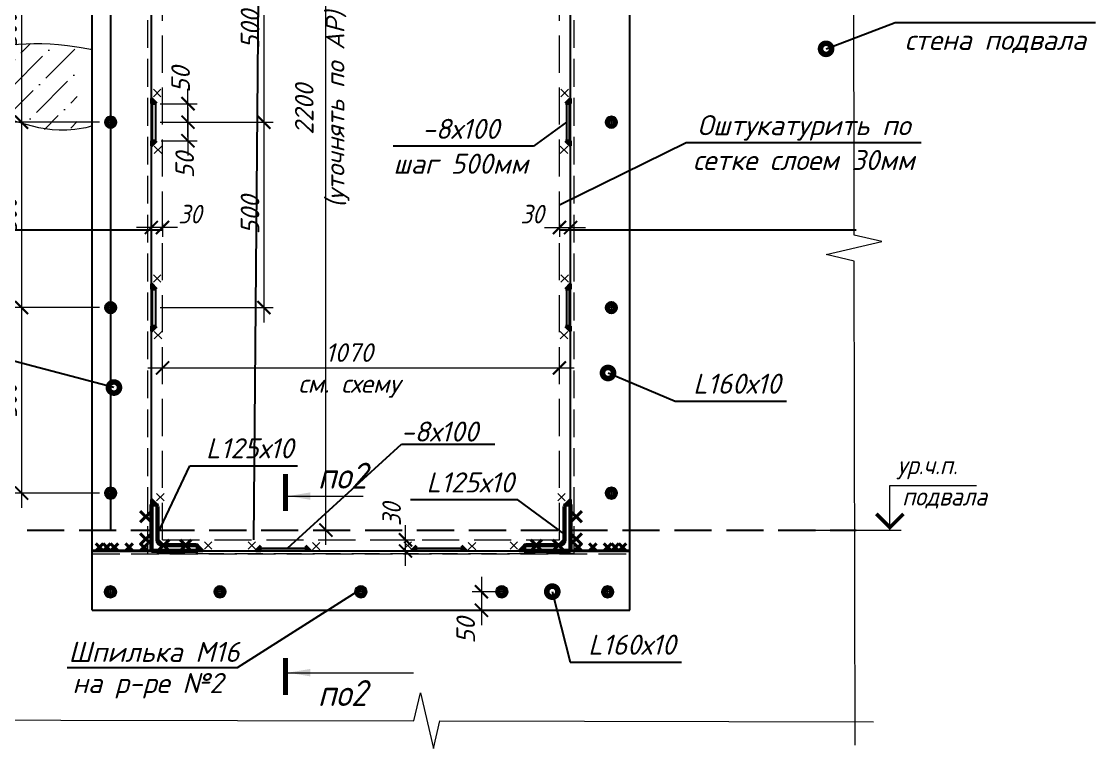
# Model space of a CAD drawing. Header units: millimetres. Extents: x 749182 to 2267578, y 70462 to 311449.
# Drawn here: x 2071783 to 2074679, y 158565 to 160526 of the extents above; entities that cross this region are included whole.
import ezdxf
from ezdxf.enums import TextEntityAlignment as Align

# ---------------------------------------------------------------- set-up
doc = ezdxf.new("R2010")
doc.units = ezdxf.units.MM
doc.linetypes.add('ГОСТ 2.303 4', pattern=[7, 5, -2, 0])
doc.linetypes.add('осеваяX2', pattern=[4, 2.5, -0.5, 0.5, -0.5])
doc.layers.get('Defpoints').update_dxf_attribs({"color": 255})
for name, color, linetype, lineweight in [('1Стены', 252, 'Continuous', 25), ('Оси', 165, 'осеваяX2', 13), ('Размер', 7, 'Continuous', 13), ('размеры', 7, 'Continuous', 9), ('Размеры КР', 164, 'Continuous', 9), ('сварка', 156, 'Continuous', 9), ('Стены', 184, 'Continuous', 40), ('штриховка кирпич', 42, 'Continuous', 5)]:
    doc.layers.add(name, color=color, linetype=linetype, lineweight=lineweight)
doc.layers.add('CS_UNPLOTTED', color=254, linetype='Continuous', plot=False)
doc.layers.add('металл', color=124, linetype='Continuous')
doc.layers.add('Текст', color=7, linetype='Continuous')
doc.styles.add('GOST 2.304_new', font='isocpeur.ttf', dxfattribs={"width": 0.9, "oblique": 15})
doc.styles.add('М2', font='isocpeui.ttf')
doc.dimstyles.new('SPDS', dxfattribs={"dimscale": 25, "dimtxt": 2.5, "dimasz": 1.77, "dimexe": 1.25, "dimexo": 0.625, "dimtad": 1, "dimdec": 0, "dimrnd": 0.001, "dimtxsty": 'GOST 2.304_new', "dimblk": 'ARCHTICK', "dimcen": 2.5, "dimdle": 2, "dimclrt": 256, "dimazin": 2, "dimtfac": 0.75, "dimtdec": 0, "dimtmove": 1, "dimatfit": 3, "dimfxl": 0, "dimtolj": 1, "dimlwd": 9, "dimlwe": 9, "dimarcsym": 0})
doc.dimstyles.new('SPDS 1_20', dxfattribs={"dimscale": 20, "dimtxt": 2.5, "dimasz": 1.77, "dimexe": 1.25, "dimexo": 0.625, "dimtad": 1, "dimdec": 0, "dimrnd": 0.001, "dimtxsty": 'М2', "dimblk": 'ARCHTICK', "dimcen": 2.5, "dimdle": 2, "dimclrt": 256, "dimadec": 0, "dimazin": 2, "dimtfac": 0.75, "dimtdec": 0, "dimtmove": 1, "dimatfit": 3, "dimfxl": 0, "dimtolj": 1, "dimlwd": 9, "dimlwe": 9, "dimarcsym": 0})

# ---------------------------------------------------------------- blocks, each defined once
blk = doc.blocks.new('м16')
at = {"layer": 'металл', "lineweight": 30, "ltscale": 20}
for p, q in [((-11, 6.4), (0, 12.7)), ((-11, -6.4), (-11, 6.4)), ((0, 12.7), (11, 6.4)), ((11, 6.4), (11, -6.4)), ((0, -12.7), (-11, -6.4)), ((11, -6.4), (0, -12.7))]:
    blk.add_line(p, q, dxfattribs=at)
blk.add_circle((0, 0), 15, dxfattribs=at)
for radius, start, end in [(10.4, 0, 180), (10.4, 180, 0), (6.92, 0, 180), (6.92, 180, 0)]:
    blk.add_arc((0, 0), radius, start, end, dxfattribs=at)
at = {"layer": 'металл', "linetype": 'Continuous', "lineweight": 25, "ltscale": 20}
blk.add_arc((0, 0), 8, 255, 165, dxfattribs=at)
at = {"layer": 'Оси', "ltscale": 20}
for p, q in [((17, 0), (-17.3, 0)), ((0, 17.3), (0, -17.3))]:
    blk.add_line(p, q, dxfattribs=at)
blk = doc.blocks.new('_ArchTick')
at = {"color": 0, "linetype": 'ByBlock', "const_width": 0.15}
blk.add_lwpolyline([(-0.5, -0.5), (0.5, 0.5)], dxfattribs=at)
blk = doc.blocks.new('*D1716')
at = {"layer": 'Defpoints', "color": 0, "lineweight": 20, "ltscale": 20, "transparency": 16777216}
for p in [(2072133.3, 159994), (2072163.3, 159994), (2072133.3, 159970.5)]:
    blk.add_point(p, dxfattribs=at)
at = {"layer": 'Размер', "color": 0, "lineweight": 9, "ltscale": 20, "transparency": 16777216}
for p, q in [((2072203.3, 159970.5), (2072093.3, 159970.5)), ((2072133.3, 159981.5), (2072133.3, 159945.5)), ((2072163.3, 159981.5), (2072163.3, 159945.5))]:
    blk.add_line(p, q, dxfattribs=at)
at = {"layer": 'Размер', "color": 0, "lineweight": 9, "ltscale": 20, "transparency": 16777216, "xscale": 35.4, "yscale": 35.4, "zscale": 35.4}
for p, rotation in [((2072133.3, 159970.5), 179.9999999995553), ((2072163.3, 159970.5), 359.9999999995553)]:
    blk.add_blockref('_ArchTick', p, dxfattribs=dict(at, rotation=rotation))
at = {"layer": 'Размер', "ltscale": 20, "transparency": 16777216, "insert": (2072237.2, 160006.6), "char_height": 50, "attachment_point": 5, "style": 'GOST 2.304_new'}
blk.add_mtext('\\A1;30', dxfattribs=at)
blk = doc.blocks.new('свар')
at = {"layer": 'сварка', "color": 0, "linetype": 'Continuous', "ltscale": 10}
for p, q in [((10, 10), (-10, -10)), ((-10, 10), (10, -10))]:
    blk.add_line(p, q, dxfattribs=at)
blk = doc.blocks.new('*D1717')
at = {"layer": 'Defpoints', "color": 0, "lineweight": 20, "ltscale": 20, "transparency": 16777216}
for p in [(2073233.4, 159994), (2073263.4, 159994), (2073263.4, 159970.5)]:
    blk.add_point(p, dxfattribs=at)
at = {"layer": 'Размер', "color": 0, "lineweight": 9, "ltscale": 20, "transparency": 16777216}
for p, q in [((2073193.4, 159970.5), (2073303.4, 159970.5)), ((2073233.4, 159981.5), (2073233.4, 159945.5)), ((2073263.4, 159981.5), (2073263.4, 159945.5))]:
    blk.add_line(p, q, dxfattribs=at)
at = {"layer": 'Размер', "color": 0, "lineweight": 9, "ltscale": 20, "transparency": 16777216, "xscale": 35.4, "yscale": 35.4, "zscale": 35.4, "rotation": 180}
blk.add_blockref('_ArchTick', (2073233.4, 159970.5), dxfattribs=at)
at = {"layer": 'Размер', "color": 0, "lineweight": 9, "ltscale": 20, "transparency": 16777216, "xscale": 35.4, "yscale": 35.4, "zscale": 35.4}
blk.add_blockref('_ArchTick', (2073263.4, 159970.5), dxfattribs=at)
at = {"layer": 'Размер', "ltscale": 20, "transparency": 16777216, "insert": (2073159.6, 160006.6), "char_height": 50, "attachment_point": 5, "style": 'GOST 2.304_new'}
blk.add_mtext('\\A1;30', dxfattribs=at)
blk = doc.blocks.new('*D1708')
at = {"layer": 'Defpoints', "color": 0, "lineweight": 20, "ltscale": 20, "transparency": 16777216}
for p in [(2072144.4, 160754.5), (2072144.4, 160254.5), (2072436.7, 160254.5)]:
    blk.add_point(p, dxfattribs=at)
at = {"layer": 'Размер', "color": 0, "lineweight": 9, "ltscale": 20, "transparency": 16777216}
for p, q in [((2072436.7, 160794.5), (2072436.7, 160214.5)), ((2072156.9, 160754.5), (2072461.7, 160754.5)), ((2072156.9, 160254.5), (2072461.7, 160254.5))]:
    blk.add_line(p, q, dxfattribs=at)
at = {"layer": 'Размер', "color": 0, "lineweight": 9, "ltscale": 20, "transparency": 16777216, "xscale": 35.4, "yscale": 35.4, "zscale": 35.4}
for p, rotation in [((2072436.7, 160754.5), 90), ((2072436.7, 160254.5), 270)]:
    blk.add_blockref('_ArchTick', p, dxfattribs=dict(at, rotation=rotation))
at = {"layer": 'Размер', "ltscale": 20, "transparency": 16777216, "insert": (2072399.2, 160504.5), "char_height": 50, "attachment_point": 5, "rotation": 90, "style": 'М2'}
blk.add_mtext('\\A1;500', dxfattribs=at)
blk = doc.blocks.new('*D1709')
at = {"layer": 'Defpoints', "color": 0, "lineweight": 20, "ltscale": 20, "transparency": 16777216}
for p in [(2072144.4, 160304.5), (2072231.9, 160304.5), (2072156.9, 160254.5)]:
    blk.add_point(p, dxfattribs=at)
at = {"layer": 'Размер', "color": 0, "lineweight": 9, "ltscale": 20, "transparency": 16777216}
for p, q in [((2072231.9, 160214.5), (2072231.9, 160344.5)), ((2072156.9, 160304.5), (2072256.9, 160304.5)), ((2072169.4, 160254.5), (2072256.9, 160254.5))]:
    blk.add_line(p, q, dxfattribs=at)
at = {"layer": 'Размер', "color": 0, "lineweight": 9, "ltscale": 20, "transparency": 16777216, "xscale": 35.4, "yscale": 35.4, "zscale": 35.4}
for p, rotation in [((2072231.9, 160304.5), 90), ((2072231.9, 160254.5), 270)]:
    blk.add_blockref('_ArchTick', p, dxfattribs=dict(at, rotation=rotation))
at = {"layer": 'Размер', "ltscale": 20, "transparency": 16777216, "insert": (2072212.1, 160369.4), "char_height": 50, "attachment_point": 5, "rotation": 90, "style": 'М2'}
blk.add_mtext('\\A1;50', dxfattribs=at)
blk = doc.blocks.new('*D1710')
at = {"layer": 'Defpoints', "color": 0, "lineweight": 20, "ltscale": 20, "transparency": 16777216}
for p in [(2072156.9, 160254.5), (2072147, 160204.4), (2072231.9, 160204.4)]:
    blk.add_point(p, dxfattribs=at)
at = {"layer": 'Размер', "color": 0, "lineweight": 9, "ltscale": 20, "transparency": 16777216}
for p, q in [((2072231.9, 160294.5), (2072231.9, 160164.4)), ((2072169.4, 160254.5), (2072256.9, 160254.5)), ((2072159.5, 160204.4), (2072256.9, 160204.4))]:
    blk.add_line(p, q, dxfattribs=at)
at = {"layer": 'Размер', "color": 0, "lineweight": 9, "ltscale": 20, "transparency": 16777216, "xscale": 35.4, "yscale": 35.4, "zscale": 35.4}
for p, rotation in [((2072231.9, 160254.5), 90), ((2072231.9, 160204.4), 270)]:
    blk.add_blockref('_ArchTick', p, dxfattribs=dict(at, rotation=rotation))
at = {"layer": 'Размер', "ltscale": 20, "transparency": 16777216, "insert": (2072223.1, 160138.6), "char_height": 50, "attachment_point": 5, "rotation": 90, "style": 'М2'}
blk.add_mtext('\\A1;50', dxfattribs=at)
blk = doc.blocks.new('*D1712')
at = {"layer": 'Defpoints', "color": 0, "lineweight": 20, "ltscale": 20, "transparency": 16777216}
for p in [(2072144.4, 160254.5), (2072144.4, 159754.5), (2072436.7, 159754.5)]:
    blk.add_point(p, dxfattribs=at)
at = {"layer": 'Размер', "color": 0, "lineweight": 9, "ltscale": 20, "transparency": 16777216}
for p, q in [((2072436.7, 160294.5), (2072436.7, 159714.5)), ((2072156.9, 160254.5), (2072461.7, 160254.5)), ((2072156.9, 159754.5), (2072461.7, 159754.5))]:
    blk.add_line(p, q, dxfattribs=at)
at = {"layer": 'Размер', "color": 0, "lineweight": 9, "ltscale": 20, "transparency": 16777216, "xscale": 35.4, "yscale": 35.4, "zscale": 35.4}
for p, rotation in [((2072436.7, 160254.5), 90), ((2072436.7, 159754.5), 270)]:
    blk.add_blockref('_ArchTick', p, dxfattribs=dict(at, rotation=rotation))
at = {"layer": 'Размер', "ltscale": 20, "transparency": 16777216, "insert": (2072399.2, 160004.5), "char_height": 50, "attachment_point": 5, "rotation": 90, "style": 'М2'}
blk.add_mtext('\\A1;500', dxfattribs=at)
blk = doc.blocks.new('*D1713')
at = {"layer": 'Defpoints', "color": 0, "lineweight": 20, "ltscale": 20, "transparency": 16777216}
for p in [(2072808.3, 159128.1), (2072818.5, 159128.1), (2072808.3, 159098.1)]:
    blk.add_point(p, dxfattribs=at)
at = {"layer": 'Размер', "color": 0, "lineweight": 9, "ltscale": 20, "transparency": 16777216}
for p, q in [((2072818.5, 159058.1), (2072818.5, 159168.1)), ((2072820.8, 159128.1), (2072843.5, 159128.1)), ((2072820.8, 159098.1), (2072843.5, 159098.1))]:
    blk.add_line(p, q, dxfattribs=at)
at = {"layer": 'Размер', "color": 0, "lineweight": 9, "ltscale": 20, "transparency": 16777216, "xscale": 35.4, "yscale": 35.4, "zscale": 35.4}
for p, rotation in [((2072818.5, 159128.1), 90), ((2072818.5, 159098.1), 270)]:
    blk.add_blockref('_ArchTick', p, dxfattribs=dict(at, rotation=rotation))
at = {"layer": 'Размер', "ltscale": 20, "transparency": 16777216, "insert": (2072781, 159196.4), "char_height": 50, "attachment_point": 5, "rotation": 90, "style": 'GOST 2.304_new'}
blk.add_mtext('\\A1;30', dxfattribs=at)
blk = doc.blocks.new('*D1700')
at = {"layer": 'Defpoints', "color": 0, "lineweight": 20, "ltscale": 20, "transparency": 16777216}
for p in [(2072603.9, 161354.5), (2072617.8, 161354.5), (2072637.8, 159154.5)]:
    blk.add_point(p, dxfattribs=at)
at = {"layer": 'Размер', "color": 0, "lineweight": 9, "ltscale": 20, "transparency": 16777216}
for p, q in [((2072603.9, 159114.5), (2072603.9, 161394.5)), ((2072605.3, 161354.5), (2072578.9, 161354.5)), ((2072625.3, 159154.5), (2072578.9, 159154.5))]:
    blk.add_line(p, q, dxfattribs=at)
at = {"layer": 'Размер', "color": 0, "lineweight": 9, "ltscale": 20, "transparency": 16777216, "xscale": 35.4, "yscale": 35.4, "zscale": 35.4}
for p, rotation in [((2072603.9, 161354.5), 90), ((2072603.9, 159154.5), 270)]:
    blk.add_blockref('_ArchTick', p, dxfattribs=dict(at, rotation=rotation))
at = {"layer": 'Размер', "ltscale": 20, "transparency": 16777216, "insert": (2072593.9, 160289.1), "char_height": 50, "width": 670.583, "attachment_point": 5, "rotation": 90, "style": 'М2'}
blk.add_mtext('\\A1;2200 \\P(уточнять по АР)', dxfattribs=at)
blk = doc.blocks.new('*D1704')
at = {"layer": 'Defpoints', "color": 0, "lineweight": 20, "ltscale": 20, "transparency": 16777216}
for p in [(2072006.1, 160754.5), (2071783.3, 160254.5), (2072006.1, 160254.5)]:
    blk.add_point(p, dxfattribs=at)
at = {"layer": 'размеры', "color": 0, "lineweight": 9, "ltscale": 20, "transparency": 16777216}
for p, q in [((2071783.3, 160794.5), (2071783.3, 160214.5)), ((2071993.6, 160754.5), (2071758.3, 160754.5)), ((2071993.6, 160254.5), (2071758.3, 160254.5))]:
    blk.add_line(p, q, dxfattribs=at)
at = {"layer": 'размеры', "color": 0, "lineweight": 9, "ltscale": 20, "transparency": 16777216, "xscale": 35.4, "yscale": 35.4, "zscale": 35.4}
for p, rotation in [((2071783.3, 160754.5), 90), ((2071783.3, 160254.5), 270)]:
    blk.add_blockref('_ArchTick', p, dxfattribs=dict(at, rotation=rotation))
at = {"layer": 'размеры', "ltscale": 20, "transparency": 16777216, "insert": (2071745.8, 160504.5), "char_height": 50, "attachment_point": 5, "rotation": 90, "style": 'GOST 2.304_new'}
blk.add_mtext('\\A1;500', dxfattribs=at)
blk = doc.blocks.new('*D1705')
at = {"layer": 'Defpoints', "color": 0, "lineweight": 20, "ltscale": 20, "transparency": 16777216}
for p in [(2072006.1, 160254.5), (2071783.3, 159754.5), (2072006.1, 159754.5)]:
    blk.add_point(p, dxfattribs=at)
at = {"layer": 'размеры', "color": 0, "lineweight": 9, "ltscale": 20, "transparency": 16777216}
for p, q in [((2071783.3, 160294.5), (2071783.3, 159714.5)), ((2071993.6, 160254.5), (2071758.3, 160254.5)), ((2071993.6, 159754.5), (2071758.3, 159754.5))]:
    blk.add_line(p, q, dxfattribs=at)
at = {"layer": 'размеры', "color": 0, "lineweight": 9, "ltscale": 20, "transparency": 16777216, "xscale": 35.4, "yscale": 35.4, "zscale": 35.4}
for p, rotation in [((2071783.3, 160254.5), 90), ((2071783.3, 159754.5), 270)]:
    blk.add_blockref('_ArchTick', p, dxfattribs=dict(at, rotation=rotation))
at = {"layer": 'размеры', "ltscale": 20, "transparency": 16777216, "insert": (2071745.8, 160004.5), "char_height": 50, "attachment_point": 5, "rotation": 90, "style": 'GOST 2.304_new'}
blk.add_mtext('\\A1;500', dxfattribs=at)
blk = doc.blocks.new('*D1706')
at = {"layer": 'Defpoints', "color": 0, "lineweight": 20, "ltscale": 20, "transparency": 16777216}
for p in [(2072006.1, 159754.5), (2071783.3, 159254.1), (2072006.1, 159254.1)]:
    blk.add_point(p, dxfattribs=at)
at = {"layer": 'размеры', "color": 0, "lineweight": 9, "ltscale": 20, "transparency": 16777216}
for p, q in [((2071783.3, 159794.5), (2071783.3, 159214.1)), ((2071993.6, 159754.5), (2071758.3, 159754.5)), ((2071993.6, 159254.1), (2071758.3, 159254.1))]:
    blk.add_line(p, q, dxfattribs=at)
at = {"layer": 'размеры', "color": 0, "lineweight": 9, "ltscale": 20, "transparency": 16777216, "xscale": 35.4, "yscale": 35.4, "zscale": 35.4}
for p, rotation in [((2071783.3, 159754.5), 90), ((2071783.3, 159254.1), 270)]:
    blk.add_blockref('_ArchTick', p, dxfattribs=dict(at, rotation=rotation))
at = {"layer": 'размеры', "ltscale": 20, "transparency": 16777216, "insert": (2071745.8, 159504.3), "char_height": 50, "attachment_point": 5, "rotation": 90, "style": 'GOST 2.304_new'}
blk.add_mtext('\\A1;500', dxfattribs=at)
blk = doc.blocks.new('*D1718')
at = {"layer": 'Defpoints', "color": 0, "lineweight": 20, "ltscale": 20, "transparency": 16777216}
for p in [(2073097.7, 158988.1), (2073023, 158938.1), (2073107.9, 158938.1)]:
    blk.add_point(p, dxfattribs=at)
at = {"layer": 'Размер', "color": 0, "lineweight": 9, "ltscale": 20, "transparency": 16777216}
for p, q in [((2073023, 159028.1), (2073023, 158898.1)), ((2073085.2, 158988.1), (2072998, 158988.1)), ((2073095.4, 158938.1), (2072998, 158938.1))]:
    blk.add_line(p, q, dxfattribs=at)
at = {"layer": 'Размер', "color": 0, "lineweight": 9, "ltscale": 20, "transparency": 16777216, "xscale": 35.4, "yscale": 35.4, "zscale": 35.4}
for p, rotation in [((2073023, 158988.1), 90), ((2073023, 158938.1), 270)]:
    blk.add_blockref('_ArchTick', p, dxfattribs=dict(at, rotation=rotation))
at = {"layer": 'Размер', "ltscale": 20, "transparency": 16777216, "insert": (2072980.7, 158883.5), "char_height": 50, "attachment_point": 5, "rotation": 90, "style": 'М2'}
blk.add_mtext('\\A1;50', dxfattribs=at)
blk = doc.blocks.new('*D1695')
at = {"layer": 'Defpoints', "color": 0, "lineweight": 20, "transparency": 16777216}
for p in [(2072163.3, 159581.9), (2073233.4, 159591.8), (2073233.4, 159561.5)]:
    blk.add_point(p, dxfattribs=at)
at = {"layer": 'Размеры КР', "color": 0, "lineweight": 9, "transparency": 16777216}
for p, q in [((2072163.3, 159594.4), (2072163.3, 159616.8)), ((2073233.4, 159574), (2073233.4, 159616.8)), ((2072123.3, 159591.8), (2073273.4, 159591.8))]:
    blk.add_line(p, q, dxfattribs=at)
at = {"layer": 'Размеры КР', "color": 0, "lineweight": 9, "transparency": 16777216, "xscale": 35.4, "yscale": 35.4, "zscale": 35.4, "rotation": 180}
blk.add_blockref('_ArchTick', (2072163.3, 159591.8), dxfattribs=at)
at = {"layer": 'Размеры КР', "color": 0, "lineweight": 9, "transparency": 16777216, "xscale": 35.4, "yscale": 35.4, "zscale": 35.4}
blk.add_blockref('_ArchTick', (2073233.4, 159591.8), dxfattribs=at)
at = {"layer": 'Размеры КР', "lineweight": 20, "transparency": 16777216, "insert": (2072666.4, 159584.7), "char_height": 50, "attachment_point": 5, "style": 'М2'}
blk.add_mtext('\\A1;1070\\Pсм. схему', dxfattribs=at)

msp = doc.modelspace()

# ---------------------------------------------------------------- hatches: boundary and pattern name
at = {"layer": 'Стены', "linetype": 'Continuous', "ltscale": 5}
for points in [[(2072133.3484, 160304.5898), (2072133.3484, 160318.2333), (2072146.9918, 160304.5898)], [(2073263.3582, 160304.5898), (2073263.3582, 160318.2333), (2073249.7148, 160304.5898)], [(2072133.3484, 160204.3942), (2072133.3484, 160190.7508), (2072146.9918, 160204.3942)], [(2073263.3582, 160204.3942), (2073263.3582, 160190.7508), (2073249.7148, 160204.3942)], [(2072133.3484, 159804.5898), (2072133.3484, 159818.2333), (2072146.9918, 159804.5898)], [(2073263.3582, 159804.5898), (2073263.3582, 159818.2333), (2073249.7148, 159804.5898)], [(2072133.3484, 159704.3942), (2072133.3484, 159690.7508), (2072146.9918, 159704.3942)], [(2073263.3582, 159704.3942), (2073263.3582, 159690.7508), (2073249.7148, 159704.3942)], [(2072133.3386, 159223.0805), (2072133.3386, 159236.7239), (2072146.982, 159223.0805)], [(2073263.3582, 159223.0706), (2073263.3582, 159236.7141), (2073249.7148, 159223.0706)], [(2072258.3386, 159098.0805), (2072258.3386, 159111.7239), (2072271.982, 159098.0805)], [(2072428.2555, 159098.0706), (2072414.6121, 159098.0706), (2072428.2555, 159111.7141)], [(2072548.9425, 159098.0706), (2072562.586, 159098.0706), (2072548.9425, 159111.7141)], [(2072848.2555, 159098.0706), (2072834.6121, 159098.0706), (2072848.2555, 159111.7141)], [(2072968.9425, 159098.0706), (2072982.586, 159098.0706), (2072968.9425, 159111.7141)], [(2073138.3484, 159098.0706), (2073138.3484, 159111.7141), (2073124.705, 159098.0706)]]:
    msp.add_hatch(color=256, dxfattribs=at).paths.add_polyline_path(points, flags=0)
at = {"layer": 'штриховка кирпич', "ltscale": 20}
h = msp.add_hatch(dxfattribs=at)
h.set_pattern_fill('ANSI36', color=256, scale=15)
h.set_pattern_definition([(45, (-39860977.59, -1277312.39), (25.25697034, 92.60889125), [119.0625, -23.8125, 0, -23.8125])])
edge = h.paths.add_edge_path()
edge.add_spline(control_points=[(2071933.3484, 160449.9705), (2071922.1723, 160453.1282), (2071803.0856, 160481.8607), (2071712.2099, 160457.6636), (2071629.9206, 160435.7528)], knot_values=[0, 0, 0, 0, 28.268924197, 299.190779204, 299.190779204, 299.190779204, 299.190779204], degree=3, periodic=0)
edge.add_spline(control_points=[(2071629.9206, 160435.7528), (2071564.9894, 160369.7919), (2071532.3711, 160256.4876), (2071727.6682, 160303.6164), (2071828.0572, 160210.7526), (2071927.1017, 160242.0328), (2071933.3484, 160244.3174)], knot_values=[624.98540237, 624.98540237, 624.98540237, 624.98540237, 809.346712456, 941.672141688, 1203.71855065, 1221.227201709, 1221.227201709, 1221.227201709, 1221.227201709], degree=3, periodic=0)
edge.add_line((2071933.3484, 160244.3174), (2071933.3484, 160449.9705))

# ---------------------------------------------------------------- linework, layer by layer
at = {"layer": '1Стены', "linetype": 'ГОСТ 2.303 4', "lineweight": 13, "ltscale": 15}
for p, q in [((2072123.3484, 159090.0706), (2072123.3484, 161420.0805)), ((2073273.3582, 159090.0706), (2073273.3582, 161420.0805)), ((2071973.3484, 159090.0706), (2073423.3582, 159090.0706)), ((2073273.3582, 159090.0706), (2072123.3484, 159090.0706))]:
    msp.add_line(p, q, dxfattribs=at)
at = {"layer": '1Стены', "linetype": 'ГОСТ 2.303 4', "lineweight": 13, "ltscale": 20}
for p, q in [((2072163.3484, 159128.0706), (2072163.3484, 161354.5019)), ((2073233.3582, 159128.0706), (2073233.3582, 161354.5019)), ((2072163.3484, 159128.0706), (2073233.3582, 159128.0706))]:
    msp.add_line(p, q, dxfattribs=at)
at = {"layer": '1Стены', "color": 6, "linetype": 'ГОСТ 2.303 4', "ltscale": 20}
for p, q in [((2071518.2818, 159154.5019), (2072133.3386, 159154.5019)), ((2072149.3386, 159154.5019), (2073247.3582, 159154.5019)), ((2073263.3582, 159154.5019), (2074027.2555, 159154.5019)), ((2074028.6182, 159154.5019), (2074033.4117, 159154.5019))]:
    msp.add_line(p, q, dxfattribs=at)
at = {"layer": 'CS_UNPLOTTED', "ltscale": 20}
msp.add_line((2072023.3484, 162066.3502), (2072023.3484, 159151.3343), dxfattribs=at)
at = {"layer": 'CS_UNPLOTTED', "ltscale": 100}
for p, q in [((2072428.3533, 161354.5019), (2072408.3533, 159128.0706)), ((2071519.4326, 159964.492), (2072163.3484, 159964.492)), ((2073233.3582, 159964.492), (2074026.1047, 159964.492)), ((2074027.4674, 159964.492), (2074033.4117, 159964.492))]:
    msp.add_line(p, q, dxfattribs=at)
at = {"layer": 'металл', "color": 0, "ltscale": 20}
for p, q in [((2071973.3484, 158938.0706), (2071973.3484, 161624.5019)), ((2073423.3582, 158938.0706), (2073423.3582, 161624.5019)), ((2072133.3484, 159223.0805), (2072133.3484, 161370.0805)), ((2073263.3582, 159100.0706), (2073263.3582, 161370.0805)), ((2072133.3484, 159098.0706), (2071973.3484, 159098.0706)), ((2072133.3484, 159098.0706), (2071973.3484, 159098.0706)), ((2071973.3484, 159098.0706), (2073423.3582, 159098.0706)), ((2073263.3582, 159098.0706), (2073423.3582, 159098.0706)), ((2073263.3582, 159098.0706), (2073423.3582, 159098.0706)), ((2071973.3484, 158938.0706), (2073423.3582, 158938.0706))]:
    msp.add_line(p, q, dxfattribs=at)
at = {"layer": 'металл', "color": 0, "linetype": 'Continuous', "lineweight": 60, "ltscale": 20, "extrusion": (0, 0, -1)}
for p, q in [((2072133.3386, 159223.0805), (2072133.3386, 159098.0805)), ((2072144.7386, 159223.0805), (2072133.3386, 159223.0805)), ((2072149.3386, 159128.0805), (2072149.3386, 159218.4805)), ((2072253.7386, 159114.0805), (2072163.3386, 159114.0805)), ((2072133.3386, 159098.0805), (2072258.3386, 159098.0805)), ((2072258.3386, 159098.0805), (2072258.3386, 159109.4805))]:
    msp.add_line(p, q, dxfattribs=at)
at = {"layer": 'металл', "color": 0, "linetype": 'Continuous', "lineweight": 60, "ltscale": 20}
for p, q in [((2073247.3582, 159128.0706), (2073247.3582, 159218.4706)), ((2073251.9582, 159223.0706), (2073263.3582, 159223.0706)), ((2073263.3582, 159223.0706), (2073263.3582, 159098.0706)), ((2073142.9582, 159114.0706), (2073233.3582, 159114.0706)), ((2073138.3582, 159098.0706), (2073138.3582, 159109.4706)), ((2073263.3582, 159098.0706), (2073138.3582, 159098.0706))]:
    msp.add_line(p, q, dxfattribs=at)
at = {"layer": 'металл', "ltscale": 20}
for points in [[(2072136.3575, 160304.492), (2072144.3575, 160304.492), (2072144.3575, 160204.492), (2072136.3575, 160204.492)], [(2073260.3492, 160304.492), (2073252.3492, 160304.492), (2073252.3492, 160204.492), (2073260.3492, 160204.492)], [(2072136.3575, 159804.492), (2072144.3575, 159804.492), (2072144.3575, 159704.492), (2072136.3575, 159704.492)], [(2073260.3492, 159804.492), (2073252.3492, 159804.492), (2073252.3492, 159704.492), (2073260.3492, 159704.492)], [(2072428.3533, 159098.0706), (2072428.3533, 159106.0706), (2072548.3533, 159106.0706), (2072548.3533, 159098.0706)], [(2072848.3533, 159098.0706), (2072848.3533, 159106.0706), (2072968.3533, 159106.0706), (2072968.3533, 159098.0706)]]:
    msp.add_lwpolyline(points, close=True, dxfattribs=at)
at = {"layer": 'металл', "linetype": 'Continuous', "lineweight": 60, "ltscale": 20, "extrusion": (0, 0, -1)}
for centre, radius, start, end in [((-2072144.7386, 159218.4805), 4.6, 90, 180), ((-2072163.3386, 159128.0805), 14, 270, 0), ((-2072253.7386, 159109.4805), 4.6, 90, 180)]:
    msp.add_arc(centre, radius, start, end, dxfattribs=at)
at = {"layer": 'металл', "linetype": 'Continuous', "lineweight": 60, "ltscale": 20}
for centre, radius, start, end in [((2073251.9582, 159218.4706), 4.6, 90, 180), ((2073142.9582, 159109.4706), 4.6, 90, 180), ((2073233.3582, 159128.0706), 14, 270, 0)]:
    msp.add_arc(centre, radius, start, end, dxfattribs=at)
at = {"layer": 'Размер', "linetype": 'Continuous', "ltscale": 20}
for p, q in [((2074124.3671, 159154.5019), (2074124.3671, 159274.5019)), ((2074124.3671, 159274.5019), (2074357.9921, 159274.5019)), ((2072501.9146, 159246.1546), (2072703.9295, 159246.1546)), ((2073914.9447, 159154.5019), (2074154.3671, 159154.5019)), ((2072501.9146, 158769.8705), (2072840.3403, 158769.8705))]:
    msp.add_line(p, q, dxfattribs=at)
for points, const_width in [([(2072494.9146, 159306.1546), (2072494.9146, 159206.1546)], 14), ([(2074087.9026, 159198.0374), (2074124.3671, 159161.573), (2074160.8315, 159198.0374)], 10), ([(2072494.9146, 158709.8705), (2072494.9146, 158809.8705)], 14)]:
    msp.add_lwpolyline(points, dxfattribs=dict(at, const_width=const_width))
for points in [[(2072501.9146, 159246.1546), (2072562.0046, 159256.2102), (2072562.0046, 159236.099)], [(2072501.9146, 158769.8705), (2072562.0046, 158779.9261), (2072562.0046, 158759.8149)]]:
    msp.add_solid(points, dxfattribs=at)
at = {"layer": 'Стены', "color": 0, "linetype": 'Continuous', "ltscale": 5}
for p, q in [((2072133.3484, 160304.5898), (2072133.3484, 160318.2333)), ((2072133.3484, 160318.2333), (2072146.9918, 160304.5898)), ((2072146.9918, 160304.5898), (2072133.3484, 160304.5898)), ((2073263.3582, 160318.2333), (2073249.7148, 160304.5898)), ((2073249.7148, 160304.5898), (2073263.3582, 160304.5898)), ((2073263.3582, 160304.5898), (2073263.3582, 160318.2333)), ((2072133.3484, 160204.3942), (2072133.3484, 160190.7508)), ((2072133.3484, 160190.7508), (2072146.9918, 160204.3942)), ((2072146.9918, 160204.3942), (2072133.3484, 160204.3942)), ((2073263.3582, 160190.7508), (2073249.7148, 160204.3942)), ((2073249.7148, 160204.3942), (2073263.3582, 160204.3942)), ((2073263.3582, 160204.3942), (2073263.3582, 160190.7508)), ((2072133.3484, 159804.5898), (2072133.3484, 159818.2333)), ((2072133.3484, 159818.2333), (2072146.9918, 159804.5898)), ((2073263.3582, 159818.2333), (2073249.7148, 159804.5898)), ((2073263.3582, 159804.5898), (2073263.3582, 159818.2333)), ((2072146.9918, 159804.5898), (2072133.3484, 159804.5898)), ((2073249.7148, 159804.5898), (2073263.3582, 159804.5898)), ((2072133.3484, 159704.3942), (2072133.3484, 159690.7508)), ((2072133.3484, 159690.7508), (2072146.9918, 159704.3942)), ((2072146.9918, 159704.3942), (2072133.3484, 159704.3942)), ((2073263.3582, 159690.7508), (2073249.7148, 159704.3942)), ((2073249.7148, 159704.3942), (2073263.3582, 159704.3942)), ((2073263.3582, 159704.3942), (2073263.3582, 159690.7508)), ((2072133.3386, 159223.0805), (2072133.3386, 159236.7239)), ((2072133.3386, 159236.7239), (2072146.982, 159223.0805)), ((2073263.3582, 159236.7141), (2073249.7148, 159223.0706)), ((2073263.3582, 159223.0706), (2073263.3582, 159236.7141)), ((2072146.982, 159223.0805), (2072133.3386, 159223.0805)), ((2073249.7148, 159223.0706), (2073263.3582, 159223.0706)), ((2072258.3386, 159098.0805), (2072258.3386, 159111.7239)), ((2072258.3386, 159111.7239), (2072271.982, 159098.0805)), ((2072271.982, 159098.0805), (2072258.3386, 159098.0805)), ((2072414.6121, 159098.0706), (2072428.2555, 159111.7141)), ((2072428.2555, 159098.0706), (2072414.6121, 159098.0706)), ((2072562.586, 159098.0706), (2072548.9425, 159111.7141)), ((2072834.6121, 159098.0706), (2072848.2555, 159111.7141)), ((2072982.586, 159098.0706), (2072968.9425, 159111.7141)), ((2073138.3484, 159111.7141), (2073124.705, 159098.0706)), ((2073124.705, 159098.0706), (2073138.3484, 159098.0706)), ((2073138.3484, 159098.0706), (2073138.3484, 159111.7141))]:
    msp.add_line(p, q, dxfattribs=at)
at = {"layer": 'Стены', "color": 0, "linetype": 'Continuous', "ltscale": 15}
for p, q in [((2072133.3287, 159205.5805), (2072103.3287, 159175.5805)), ((2072133.3287, 159175.5805), (2072103.3287, 159205.5805)), ((2072133.3287, 159223.0805), (2072133.3287, 159098.0805)), ((2073263.3681, 159223.0706), (2073263.3681, 159098.0706)), ((2073263.3681, 159205.5706), (2073293.3681, 159175.5706)), ((2073263.3681, 159175.5706), (2073293.3681, 159205.5706)), ((2072133.3287, 159145.5805), (2072103.3287, 159115.5805)), ((2072133.3287, 159115.5805), (2072103.3287, 159145.5805)), ((2073263.3681, 159145.5706), (2073293.3681, 159115.5706)), ((2073263.3681, 159115.5706), (2073293.3681, 159145.5706)), ((2072180.8336, 159098.0744), (2072150.8313, 159128.072)), ((2072150.8336, 159098.072), (2072180.8313, 159128.0744)), ((2072240.8336, 159098.0791), (2072210.8313, 159128.0767)), ((2072210.8336, 159098.0767), (2072240.8313, 159128.0791)), ((2073185.8533, 159098.0645), (2073155.851, 159128.0622)), ((2073155.8533, 159098.0622), (2073185.851, 159128.0645)), ((2073245.8533, 159098.0693), (2073215.851, 159128.0669)), ((2073215.8533, 159098.0669), (2073245.851, 159128.0693)), ((2072258.3386, 159098.0805), (2072133.3287, 159098.0706)), ((2073263.3582, 159098.0706), (2073138.3484, 159098.0608))]:
    msp.add_line(p, q, dxfattribs=at)
at = {"layer": 'Стены', "color": 0, "linetype": 'Continuous', "ltscale": 10}
for p, q in [((2071983.3484, 159098.0706), (2072003.3484, 159118.0706)), ((2072003.3484, 159098.0706), (2071983.3484, 159118.0706)), ((2072023.3484, 159098.0706), (2072003.3484, 159118.0706)), ((2072003.3484, 159098.0706), (2072023.3484, 159118.0706)), ((2072023.3484, 159098.0706), (2072043.3484, 159118.0706)), ((2072043.3484, 159098.0706), (2072023.3484, 159118.0706)), ((2072063.3484, 159098.0706), (2072083.3484, 159118.0706)), ((2072083.3484, 159098.0706), (2072063.3484, 159118.0706)), ((2072103.3484, 159098.0706), (2072123.3484, 159118.0706)), ((2072123.3484, 159098.0706), (2072103.3484, 159118.0706)), ((2073273.3582, 159098.0706), (2073293.3582, 159118.0706)), ((2073293.3582, 159098.0706), (2073273.3582, 159118.0706)), ((2073293.3582, 159098.0706), (2073273.3582, 159118.0706)), ((2073273.3582, 159098.0706), (2073293.3582, 159118.0706)), ((2073313.3582, 159098.0706), (2073333.3582, 159118.0706)), ((2073333.3582, 159098.0706), (2073313.3582, 159118.0706)), ((2073333.3582, 159098.0706), (2073313.3582, 159118.0706)), ((2073313.3582, 159098.0706), (2073333.3582, 159118.0706)), ((2073353.3582, 159098.0706), (2073373.3582, 159118.0706)), ((2073373.3582, 159098.0706), (2073353.3582, 159118.0706)), ((2073373.3582, 159098.0706), (2073353.3582, 159118.0706)), ((2073353.3582, 159098.0706), (2073373.3582, 159118.0706)), ((2073393.3582, 159098.0706), (2073373.3582, 159118.0706)), ((2073373.3582, 159098.0706), (2073393.3582, 159118.0706)), ((2073373.3582, 159098.0706), (2073393.3582, 159118.0706)), ((2073393.3582, 159098.0706), (2073373.3582, 159118.0706)), ((2073393.3582, 159098.0706), (2073413.3582, 159118.0706)), ((2073413.3582, 159098.0706), (2073393.3582, 159118.0706)), ((2073413.3582, 159098.0706), (2073393.3582, 159118.0706)), ((2073393.3582, 159098.0706), (2073413.3582, 159118.0706)), ((2071973.3484, 159098.0706), (2072133.3484, 159098.0706)), ((2073263.3582, 159098.0706), (2073423.3582, 159098.0706)), ((2073423.3582, 159098.0706), (2073263.3582, 159098.0706))]:
    msp.add_line(p, q, dxfattribs=at)
at = {"layer": 'Текст', "ltscale": 20}
for p, q in [((2073952.2368, 160452.4016), (2074138.7492, 160523.5676)), ((2074138.7492, 160523.5676), (2074678.6742, 160523.5676)), ((2073252.3492, 160254.492), (2073163.6779, 160189.5894)), ((2073163.6779, 160189.5894), (2072785.0497, 160189.5894)), ((2073233.3582, 160031.6541), (2073575.4693, 160199.4985)), ((2073575.4693, 160199.4985), (2074208.9493, 160199.4985)), ((2072032.3251, 159538.8738), (2071693.8162, 159628.4156)), ((2073364.3815, 159578.1968), (2073545.1448, 159502.2666)), ((2073545.1448, 159502.2666), (2073845.7148, 159502.2666)), ((2072500.5798, 159106.0706), (2072807.5796, 159386.1325)), ((2072807.5796, 159386.1325), (2073058.9853, 159386.1325)), ((2072149.3484, 159143.2706), (2072237.305, 159328.0313)), ((2072237.305, 159328.0313), (2072526.94, 159328.0313)), ((2073121.2732, 159236.054), (2072831.6382, 159236.054)), ((2073247.3582, 159143.2706), (2073121.2732, 159236.054)), ((2072365.8208, 158784.1543), (2072698.0402, 158994.9886)), ((2073214.1079, 158988.4237), (2073262.1143, 158798.2859)), ((2073262.1143, 158798.2859), (2073562.6843, 158798.2859)), ((2071906.0858, 158784.1543), (2072365.8208, 158784.1543))]:
    msp.add_line(p, q, dxfattribs=at)
at = {"layer": 'Текст', "ltscale": 20, "const_width": 30}
for points in [[(2073959.7368, 160452.4016, 1), (2073944.7368, 160452.4016, 1)], [(2073371.8815, 159578.1968, 1), (2073356.8815, 159578.1968, 1)], [(2072039.8251, 159538.8738, 1), (2072024.8251, 159538.8738, 1)], [(2073221.6079, 158988.4237, 1), (2073206.6079, 158988.4237, 1)]]:
    msp.add_lwpolyline(points, format="xyb", close=True, dxfattribs=at)
at = {"layer": 'штриховка кирпич', "linetype": 'Continuous', "ltscale": 20}
for points in [[(2074030.4652, 158574.7737), (2074027.7064, 159880.0971), (2073952.6816, 159897.4905), (2074102.6317, 159932.7036), (2074027.6069, 159950.097), (2074024.848, 162272.026)], [(2071413.212, 158642.5143), (2072841.155, 158640.3661), (2072858.7615, 158715.3412), (2072893.5484, 158565.2916), (2072911.1549, 158640.2666), (2074080.4018, 158637.5078)]]:
    msp.add_lwpolyline(points, dxfattribs=at)
at = {"layer": 'штриховка кирпич', "ltscale": 20}
for points, knots in [([(2071589.9206, 160435.7528), (2071712.2099, 160457.6636), (2071803.0856, 160481.8607), (2071962.1723, 160453.1282), (2071973.3484, 160449.9705)], [0, 0, 0, 0, 270.921855007, 299.190779204, 299.190779204, 299.190779204, 299.190779204]), ([(2071973.3484, 160244.3174), (2071967.1017, 160242.0328), (2071828.0572, 160210.7526), (2071727.6682, 160303.6164), (2071492.3711, 160256.4876), (2071524.9894, 160369.7919), (2071589.9206, 160435.7528)], [624.98540237, 624.98540237, 624.98540237, 624.98540237, 642.494053429, 904.540462392, 1036.865891624, 1221.227201709, 1221.227201709, 1221.227201709, 1221.227201709])]:
    msp.add_open_spline(points, degree=3, knots=knots, dxfattribs=at)

# ---------------------------------------------------------------- block references
at = {"layer": 'Размер', "color": 0, "xscale": -1}
for p, rotation in [((2072149.1038, 160333.2225), 89.99999999762781), ((2072151.1074, 160180.3484), 89.99999999762781), ((2072149.1038, 159833.2225), 89.99999999762781), ((2072149.1038, 159833.2225), 89.99999999762781), ((2072151.1074, 159680.3484), 89.99999999762781), ((2072157.5129, 159243.2941), 89.99999999762781), ((2072286.3849, 159112.8096), 180)]:
    msp.add_blockref('свар', p, dxfattribs=dict(at, rotation=rotation))
at = {"layer": 'Размер', "color": 0}
for p, rotation in [((2073247.6029, 160333.2225), 270.0000000023722), ((2073245.5992, 160180.3484), 270.0000000023722), ((2073247.6029, 159833.2225), 270.0000000023722), ((2073247.6029, 159833.2225), 270.0000000023722), ((2073245.5992, 159680.3484), 270.0000000023722), ((2073239.1839, 159243.2843), 270.0000000023722), ((2072404.2096, 159112.8206), 180), ((2072577.5751, 159110.8169), 180), ((2072824.2096, 159112.8206), 180), ((2072997.5751, 159110.8169), 180), ((2073110.302, 159112.7998), 180)]:
    msp.add_blockref('свар', p, dxfattribs=dict(at, rotation=rotation))
at = {"layer": 'Размер', "xscale": -1, "rotation": 89.99999999988889}
for p in [(2072023.3484, 160254.492), (2072023.3484, 159754.492), (2072023.3484, 159254.0706), (2072022.9009, 158987.8981)]:
    msp.add_blockref('м16', p, dxfattribs=at)
at = {"layer": 'Размер', "rotation": 270.0000000001111}
for p in [(2073373.3582, 160254.492), (2073373.3582, 159754.492), (2073373.3582, 159254.0706), (2073363.3558, 158987.8981)]:
    msp.add_blockref('м16', p, dxfattribs=at)
at = {"layer": 'Размер'}
for p in [(2072318.1781, 158988.0706), (2072698.0402, 158988.0706), (2073078.0941, 158988.0706)]:
    msp.add_blockref('м16', p, dxfattribs=at)

# ---------------------------------------------------------------- texts
at = {"layer": 'Размер', "linetype": 'Continuous', "ltscale": 20, "style": 'GOST 2.304_new', "oblique": 15, "width": 0.9}
for p in [(2072581.9146, 159266.1546), (2072581.9146, 158679.8705)]:
    msp.add_text('по2', height=70, dxfattribs=at).set_placement(p)
for s, p in [('ур.ч.п.', (2074144.0473, 159355.0191)), ('подвала', (2074157.2469, 159270.59))]:
    msp.add_text(s, height=50, dxfattribs=at).set_placement(p, align=Align.TOP_LEFT)
at = {"layer": 'Текст', "ltscale": 20, "style": 'М2'}
for s, p in [('стена подвала', (2074408.7117, 160503.5676)), ('шаг 500мм', (2072967.2229, 160169.5894)), ('сетке слоем 30мм', (2073892.2093, 160179.4985)), ('на р-ре №2', (2072123.4952, 158768.9678))]:
    msp.add_text(s, height=54, dxfattribs=at).set_placement(p, align=Align.TOP_CENTER)
for s, p in [('Оштукатурить по', (2073892.2093, 160219.4985)), ('-8х100', (2072967.2229, 160209.5894)), ('L160х10', (2073711.8323, 159522.2666)), ('-8х100', (2072910.0012, 159393.197)), ('L125х10', (2072398.525, 159348.0313)), ('L125х10', (2072992.8582, 159256.054)), ('Шпилька М16', (2072140.2496, 158798.9365)), ('L160х10', (2073428.8018, 158818.2859))]:
    msp.add_text(s, height=54, dxfattribs=at).set_placement(p, align=Align.CENTER)

# ---------------------------------------------------------------- dimensions: what is measured, and where the dimension line sits
at = {"layer": 'Размер', "ltscale": 20}
dim = msp.add_linear_dim(base=(2072603.8878, 161354.5019), p1=(2072637.7945, 159154.5019), p2=(2072617.7945, 161354.5019), angle=90, text='<> \\P(уточнять по АР)', dimstyle='SPDS 1_20', override={"dimtxsty": 'М2'}, dxfattribs=at)
dim.commit()
dim.dimension.update_dxf_attribs({"geometry": '*D1700', "text_midpoint": (2072683.0838, 160289.0643), "dimtype": 160})
for base, p1, p2, picture, middle in [((2072436.719, 160254.492), (2072144.3575, 160754.492), (2072144.3575, 160254.492), '*D1708', (2072399.219, 160504.492)), ((2072436.719, 159754.492), (2072144.3575, 160254.492), (2072144.3575, 159754.492), '*D1712', (2072399.219, 160004.492))]:
    dim = msp.add_linear_dim(base=base, p1=p1, p2=p2, angle=90, dimstyle='SPDS', override={"dimscale": 20, "dimtxsty": 'М2', "dimfxl": 1.25, "dimtfill": 0, "dimarcsym": 1}, dxfattribs=at)
    dim.commit()
    dim.dimension.update_dxf_attribs({"geometry": picture, "text_midpoint": middle})
for base, p1, p2, angle, override, picture, middle, dimtype in [((2072231.9029, 160304.492), (2072156.8575, 160254.492), (2072144.3575, 160304.492), 90, {"dimscale": 20, "dimtxsty": 'М2', "dimfxl": 1.25, "dimtfill": 0, "dimarcsym": 1}, '*D1709', (2072249.6015, 160369.4026), 160), ((2072231.9029, 160204.3942), (2072156.8575, 160254.492), (2072146.9918, 160204.3942), 90, {"dimscale": 20, "dimtxsty": 'М2', "dimfxl": 1.25, "dimtfill": 0, "dimarcsym": 1}, '*D1710', (2072260.5592, 160138.5897), 160), ((2072133.3484, 159970.4657), (2072163.3484, 159994.0485), (2072133.3484, 159994.0485), 180, {"dimscale": 20, "dimfxl": 1.25, "dimtfill": 0, "dimarcsym": 1}, '*D1716', (2072237.1553, 159969.0784), 161), ((2073263.3582, 159970.4657), (2073233.3582, 159994.0485), (2073263.3582, 159994.0485), 0, {"dimscale": 20, "dimfxl": 1.25, "dimtfill": 0, "dimarcsym": 1}, '*D1717', (2073159.5514, 159969.0784), 161), ((2072818.5168, 159128.0706), (2072808.3484, 159098.0706), (2072808.3484, 159128.0706), 90, {"dimscale": 20, "dimfxl": 1.25, "dimtfill": 0, "dimarcsym": 1}, '*D1713', (2072818.5168, 159196.3909), 161), ((2073022.9734, 158938.0706), (2073097.7297, 158988.0706), (2073107.863, 158938.0706), 90, {"dimscale": 20, "dimtxsty": 'М2', "dimfxl": 1.25, "dimtfill": 0, "dimarcsym": 1}, '*D1718', (2073018.1983, 158883.5073), 160)]:
    dim = msp.add_linear_dim(base=base, p1=p1, p2=p2, angle=angle, dimstyle='SPDS', override=override, dxfattribs=at)
    dim.commit()
    dim.dimension.update_dxf_attribs({"geometry": picture, "text_midpoint": middle, "dimtype": dimtype})
at = {"layer": 'размеры', "ltscale": 20}
for base, p1, p2, picture, middle in [((2071783.3173, 160254.492), (2072006.0627, 160754.492), (2072006.0627, 160254.492), '*D1704', (2071745.8173, 160504.492)), ((2071783.3173, 159754.492), (2072006.0627, 160254.492), (2072006.0627, 159754.492), '*D1705', (2071745.8173, 160004.492)), ((2071783.3173, 159254.0706), (2072006.0627, 159754.492), (2072006.0627, 159254.0706), '*D1706', (2071745.8173, 159504.2813))]:
    dim = msp.add_linear_dim(base=base, p1=p1, p2=p2, angle=90, dimstyle='SPDS', override={"dimscale": 20, "dimfxl": 1.25, "dimtfill": 0, "dimarcsym": 1}, dxfattribs=at)
    dim.commit()
    dim.dimension.update_dxf_attribs({"geometry": picture, "text_midpoint": middle})
at = {"layer": 'Размеры КР', "lineweight": 20}
dim = msp.add_linear_dim(base=(2073233.3582, 159591.8456), p1=(2072163.3484, 159581.8843), p2=(2073233.3582, 159561.4972), text='<>\\Pсм. схему', dimstyle='SPDS 1_20', dxfattribs=at)
dim.commit()
dim.dimension.update_dxf_attribs({"geometry": '*D1695', "text_midpoint": (2072666.3654, 159498.0419), "dimtype": 160})

doc.saveas('drawing.dxf')
